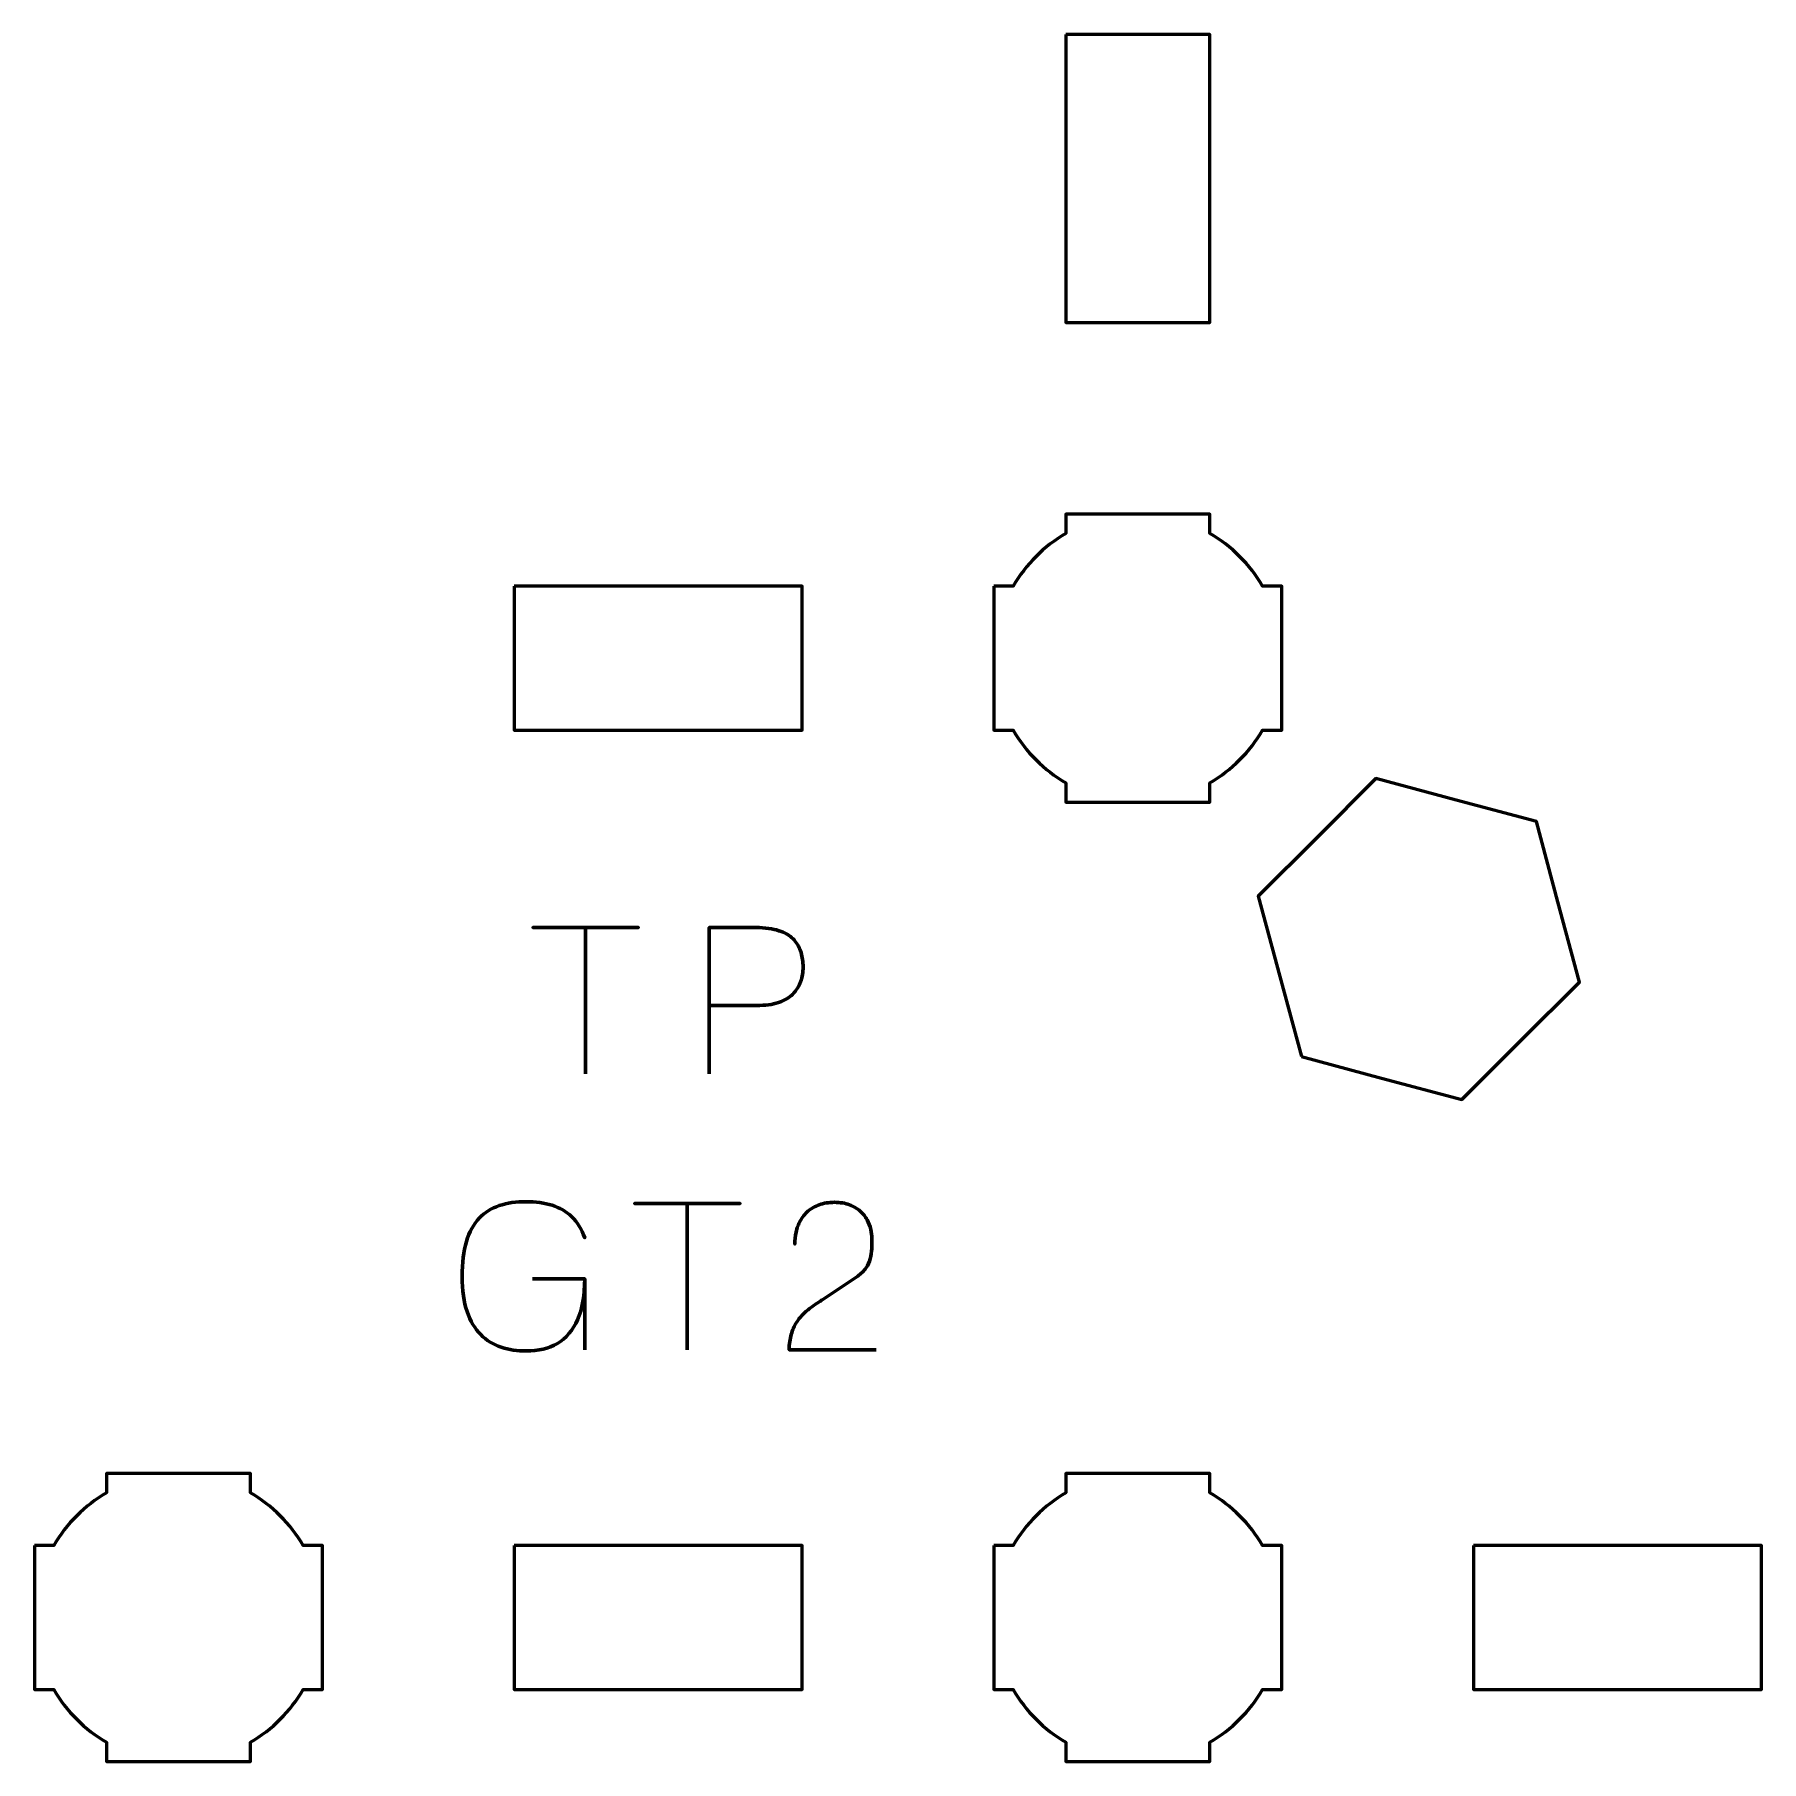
# Model space of a CAD drawing. Header units: centimetres. Extents: x -16.6 to -4.4, y -20.9 to -8.8.
# Drawn here: x -14.8 to -11.2, y -15.15 to -11.55 of the extents above; entities that cross this region are included whole.
import ezdxf

# ---------------------------------------------------------------- set-up
doc = ezdxf.new("R2010")
doc.units = ezdxf.units.CM
doc.header["$MEASUREMENT"] = 0
doc.layers.add('Layer 1', color=7, linetype='Continuous')

msp = doc.modelspace()

# ---------------------------------------------------------------- linework, layer by layer
at = {"layer": 'Layer 1', "lineweight": 53}
for points, knots in [([(-12.64997, -11.54999), (-12.64997, -11.54999), (-12.34997, -11.54999), (-12.34997, -11.54999), (-12.34997, -11.54999), (-12.34997, -11.54999), (-12.34997, -12.14999), (-12.34997, -12.14999), (-12.34997, -12.14999), (-12.34997, -12.14999), (-12.64997, -12.14999), (-12.64997, -12.14999), (-12.64997, -12.14999), (-12.64997, -12.14999), (-12.64997, -11.54999), (-12.64997, -11.54999)], [0, 0, 0, 0, 0.25, 0.25, 0.25, 0.25, 0.5, 0.5, 0.5, 0.5, 0.75, 0.75, 0.75, 0.75, 1, 1, 1, 1]), ([(-12.8, -12.69994), (-12.8, -12.69994), (-12.7598, -12.69994), (-12.7598, -12.69994), (-12.7598, -12.69994), (-12.73347, -12.65442), (-12.69551, -12.61649), (-12.65, -12.59016), (-12.65, -12.59016), (-12.65, -12.59016), (-12.65, -12.54994), (-12.65, -12.54994), (-12.65, -12.54994), (-12.65, -12.54994), (-12.35, -12.54994), (-12.35, -12.54994), (-12.35, -12.54994), (-12.35, -12.54994), (-12.35, -12.59013), (-12.35, -12.59013), (-12.35, -12.59013), (-12.30447, -12.61646), (-12.26648, -12.65441), (-12.24012, -12.69994), (-12.24012, -12.69994), (-12.24012, -12.69994), (-12.2, -12.69994), (-12.2, -12.69994), (-12.2, -12.69994), (-12.2, -12.69994), (-12.2, -12.84536), (-12.2, -12.84536), (-12.2, -12.84536), (-12.2, -12.84536), (-12.19994, -12.85001), (-12.19994, -12.85001), (-12.19994, -12.85001), (-12.19994, -12.85001), (-12.2, -12.85465), (-12.2, -12.85465), (-12.2, -12.85465), (-12.2, -12.85465), (-12.2, -12.99994), (-12.2, -12.99994), (-12.2, -12.99994), (-12.2, -12.99994), (-12.24007, -12.99994), (-12.24007, -12.99994), (-12.24007, -12.99994), (-12.26642, -13.04551), (-12.30442, -13.08352), (-12.35, -13.10988), (-12.35, -13.10988), (-12.35, -13.10988), (-12.35, -13.14994), (-12.35, -13.14994), (-12.35, -13.14994), (-12.35, -13.14994), (-12.49328, -13.14994), (-12.49328, -13.14994), (-12.49328, -13.14994), (-12.49328, -13.14994), (-12.49995, -13.15002), (-12.49995, -13.15002), (-12.49995, -13.15002), (-12.49995, -13.15002), (-12.50663, -13.14994), (-12.50663, -13.14994), (-12.50663, -13.14994), (-12.50663, -13.14994), (-12.65, -13.14994), (-12.65, -13.14994), (-12.65, -13.14994), (-12.65, -13.14994), (-12.65, -13.10984), (-12.65, -13.10984), (-12.65, -13.10984), (-12.69554, -13.08348), (-12.73352, -13.04549), (-12.75985, -12.99994), (-12.75985, -12.99994), (-12.75985, -12.99994), (-12.8, -12.99994), (-12.8, -12.99994), (-12.8, -12.99994), (-12.8, -12.99994), (-12.8, -12.69994), (-12.8, -12.69994)], [0, 0, 0, 0, 0.0454545454545455, 0.0454545454545455, 0.0454545454545455, 0.0454545454545455, 0.0909090909090909, 0.0909090909090909, 0.0909090909090909, 0.0909090909090909, 0.1363636363636364, 0.1363636363636364, 0.1363636363636364, 0.1363636363636364, 0.1818181818181818, 0.1818181818181818, 0.1818181818181818, 0.1818181818181818, 0.2272727272727273, 0.2272727272727273, 0.2272727272727273, 0.2272727272727273, 0.2727272727272728, 0.2727272727272728, 0.2727272727272728, 0.2727272727272728, 0.3181818181818182, 0.3181818181818182, 0.3181818181818182, 0.3181818181818182, 0.3636363636363637, 0.3636363636363637, 0.3636363636363637, 0.3636363636363637, 0.4090909090909092, 0.4090909090909092, 0.4090909090909092, 0.4090909090909092, 0.4545454545454546, 0.4545454545454546, 0.4545454545454546, 0.4545454545454546, 0.5000000000000001, 0.5000000000000001, 0.5000000000000001, 0.5000000000000001, 0.5454545454545455, 0.5454545454545455, 0.5454545454545455, 0.5454545454545455, 0.5909090909090909, 0.5909090909090909, 0.5909090909090909, 0.5909090909090909, 0.6363636363636364, 0.6363636363636364, 0.6363636363636364, 0.6363636363636364, 0.6818181818181818, 0.6818181818181818, 0.6818181818181818, 0.6818181818181818, 0.7272727272727272, 0.7272727272727272, 0.7272727272727272, 0.7272727272727272, 0.7727272727272726, 0.7727272727272726, 0.7727272727272726, 0.7727272727272726, 0.818181818181818, 0.818181818181818, 0.818181818181818, 0.818181818181818, 0.8636363636363634, 0.8636363636363634, 0.8636363636363634, 0.8636363636363634, 0.9090909090909088, 0.9090909090909088, 0.9090909090909088, 0.9090909090909088, 0.9545454545454543, 0.9545454545454543, 0.9545454545454543, 0.9545454545454543, 1, 1, 1, 1]), ([(-13.79995, -12.69997), (-13.79995, -12.69997), (-13.19995, -12.69997), (-13.19995, -12.69997), (-13.19995, -12.69997), (-13.19995, -12.69997), (-13.19995, -12.99997), (-13.19995, -12.99997), (-13.19995, -12.99997), (-13.19995, -12.99997), (-13.79995, -12.99997), (-13.79995, -12.99997), (-13.79995, -12.99997), (-13.79995, -12.99997), (-13.79995, -12.69997), (-13.79995, -12.69997)], [0, 0, 0, 0, 0.25, 0.25, 0.25, 0.25, 0.5, 0.5, 0.5, 0.5, 0.75, 0.75, 0.75, 0.75, 1, 1, 1, 1]), ([(-12.15917, -13.68071), (-12.15917, -13.68071), (-12.204, -13.51341), (-12.204, -13.51341), (-12.204, -13.51341), (-12.204, -13.51341), (-12.24883, -13.3461), (-12.24883, -13.3461), (-12.24883, -13.3461), (-12.24883, -13.3461), (-12.12636, -13.22363), (-12.12636, -13.22363), (-12.12636, -13.22363), (-12.12636, -13.22363), (-12.00389, -13.10116), (-12.00389, -13.10116), (-12.00389, -13.10116), (-12.00389, -13.10116), (-11.83658, -13.14599), (-11.83658, -13.14599), (-11.83658, -13.14599), (-11.83658, -13.14599), (-11.66928, -13.19082), (-11.66928, -13.19082), (-11.66928, -13.19082), (-11.66928, -13.19082), (-11.62445, -13.35812), (-11.62445, -13.35812), (-11.62445, -13.35812), (-11.62445, -13.35812), (-11.57962, -13.52542), (-11.57962, -13.52542), (-11.57962, -13.52542), (-11.57962, -13.52542), (-11.70209, -13.6479), (-11.70209, -13.6479), (-11.70209, -13.6479), (-11.70209, -13.6479), (-11.82457, -13.77037), (-11.82457, -13.77037), (-11.82457, -13.77037), (-11.82457, -13.77037), (-11.99187, -13.72554), (-11.99187, -13.72554), (-11.99187, -13.72554), (-11.99187, -13.72554), (-12.15917, -13.68071), (-12.15917, -13.68071)], [0, 0, 0, 0, 0.0833333333333333, 0.0833333333333333, 0.0833333333333333, 0.0833333333333333, 0.1666666666666667, 0.1666666666666667, 0.1666666666666667, 0.1666666666666667, 0.25, 0.25, 0.25, 0.25, 0.3333333333333333, 0.3333333333333333, 0.3333333333333333, 0.3333333333333333, 0.4166666666666666, 0.4166666666666666, 0.4166666666666666, 0.4166666666666666, 0.4999999999999999, 0.4999999999999999, 0.4999999999999999, 0.4999999999999999, 0.5833333333333333, 0.5833333333333333, 0.5833333333333333, 0.5833333333333333, 0.6666666666666666, 0.6666666666666666, 0.6666666666666666, 0.6666666666666666, 0.75, 0.75, 0.75, 0.75, 0.8333333333333334, 0.8333333333333334, 0.8333333333333334, 0.8333333333333334, 0.9166666666666667, 0.9166666666666667, 0.9166666666666667, 0.9166666666666667, 1, 1, 1, 1]), ([(-14.8, -14.69994), (-14.8, -14.69994), (-14.7598, -14.69994), (-14.7598, -14.69994), (-14.7598, -14.69994), (-14.73347, -14.65442), (-14.69551, -14.61649), (-14.65, -14.59016), (-14.65, -14.59016), (-14.65, -14.59016), (-14.65, -14.54994), (-14.65, -14.54994), (-14.65, -14.54994), (-14.65, -14.54994), (-14.35, -14.54994), (-14.35, -14.54994), (-14.35, -14.54994), (-14.35, -14.54994), (-14.35, -14.59013), (-14.35, -14.59013), (-14.35, -14.59013), (-14.30447, -14.61646), (-14.26648, -14.65441), (-14.24012, -14.69994), (-14.24012, -14.69994), (-14.24012, -14.69994), (-14.2, -14.69994), (-14.2, -14.69994), (-14.2, -14.69994), (-14.2, -14.69994), (-14.2, -14.84536), (-14.2, -14.84536), (-14.2, -14.84536), (-14.2, -14.84536), (-14.19994, -14.85001), (-14.19994, -14.85001), (-14.19994, -14.85001), (-14.19994, -14.85001), (-14.2, -14.85465), (-14.2, -14.85465), (-14.2, -14.85465), (-14.2, -14.85465), (-14.2, -14.99994), (-14.2, -14.99994), (-14.2, -14.99994), (-14.2, -14.99994), (-14.24007, -14.99994), (-14.24007, -14.99994), (-14.24007, -14.99994), (-14.26642, -15.04551), (-14.30442, -15.08352), (-14.35, -15.10988), (-14.35, -15.10988), (-14.35, -15.10988), (-14.35, -15.14994), (-14.35, -15.14994), (-14.35, -15.14994), (-14.35, -15.14994), (-14.49328, -15.14994), (-14.49328, -15.14994), (-14.49328, -15.14994), (-14.49328, -15.14994), (-14.49995, -15.15002), (-14.49995, -15.15002), (-14.49995, -15.15002), (-14.49995, -15.15002), (-14.50663, -15.14994), (-14.50663, -15.14994), (-14.50663, -15.14994), (-14.50663, -15.14994), (-14.65, -15.14994), (-14.65, -15.14994), (-14.65, -15.14994), (-14.65, -15.14994), (-14.65, -15.10984), (-14.65, -15.10984), (-14.65, -15.10984), (-14.69554, -15.08348), (-14.73352, -15.04549), (-14.75985, -14.99994), (-14.75985, -14.99994), (-14.75985, -14.99994), (-14.8, -14.99994), (-14.8, -14.99994), (-14.8, -14.99994), (-14.8, -14.99994), (-14.8, -14.69994), (-14.8, -14.69994)], [0, 0, 0, 0, 0.0454545454545455, 0.0454545454545455, 0.0454545454545455, 0.0454545454545455, 0.0909090909090909, 0.0909090909090909, 0.0909090909090909, 0.0909090909090909, 0.1363636363636364, 0.1363636363636364, 0.1363636363636364, 0.1363636363636364, 0.1818181818181818, 0.1818181818181818, 0.1818181818181818, 0.1818181818181818, 0.2272727272727273, 0.2272727272727273, 0.2272727272727273, 0.2272727272727273, 0.2727272727272728, 0.2727272727272728, 0.2727272727272728, 0.2727272727272728, 0.3181818181818182, 0.3181818181818182, 0.3181818181818182, 0.3181818181818182, 0.3636363636363637, 0.3636363636363637, 0.3636363636363637, 0.3636363636363637, 0.4090909090909092, 0.4090909090909092, 0.4090909090909092, 0.4090909090909092, 0.4545454545454546, 0.4545454545454546, 0.4545454545454546, 0.4545454545454546, 0.5000000000000001, 0.5000000000000001, 0.5000000000000001, 0.5000000000000001, 0.5454545454545455, 0.5454545454545455, 0.5454545454545455, 0.5454545454545455, 0.5909090909090909, 0.5909090909090909, 0.5909090909090909, 0.5909090909090909, 0.6363636363636364, 0.6363636363636364, 0.6363636363636364, 0.6363636363636364, 0.6818181818181818, 0.6818181818181818, 0.6818181818181818, 0.6818181818181818, 0.7272727272727272, 0.7272727272727272, 0.7272727272727272, 0.7272727272727272, 0.7727272727272726, 0.7727272727272726, 0.7727272727272726, 0.7727272727272726, 0.818181818181818, 0.818181818181818, 0.818181818181818, 0.818181818181818, 0.8636363636363634, 0.8636363636363634, 0.8636363636363634, 0.8636363636363634, 0.9090909090909088, 0.9090909090909088, 0.9090909090909088, 0.9090909090909088, 0.9545454545454543, 0.9545454545454543, 0.9545454545454543, 0.9545454545454543, 1, 1, 1, 1]), ([(-12.8, -14.69994), (-12.8, -14.69994), (-12.7598, -14.69994), (-12.7598, -14.69994), (-12.7598, -14.69994), (-12.73347, -14.65442), (-12.69551, -14.61649), (-12.65, -14.59016), (-12.65, -14.59016), (-12.65, -14.59016), (-12.65, -14.54994), (-12.65, -14.54994), (-12.65, -14.54994), (-12.65, -14.54994), (-12.35, -14.54994), (-12.35, -14.54994), (-12.35, -14.54994), (-12.35, -14.54994), (-12.35, -14.59013), (-12.35, -14.59013), (-12.35, -14.59013), (-12.30447, -14.61646), (-12.26648, -14.65441), (-12.24012, -14.69994), (-12.24012, -14.69994), (-12.24012, -14.69994), (-12.2, -14.69994), (-12.2, -14.69994), (-12.2, -14.69994), (-12.2, -14.69994), (-12.2, -14.84536), (-12.2, -14.84536), (-12.2, -14.84536), (-12.2, -14.84536), (-12.19994, -14.85001), (-12.19994, -14.85001), (-12.19994, -14.85001), (-12.19994, -14.85001), (-12.2, -14.85465), (-12.2, -14.85465), (-12.2, -14.85465), (-12.2, -14.85465), (-12.2, -14.99994), (-12.2, -14.99994), (-12.2, -14.99994), (-12.2, -14.99994), (-12.24007, -14.99994), (-12.24007, -14.99994), (-12.24007, -14.99994), (-12.26642, -15.04551), (-12.30442, -15.08352), (-12.35, -15.10988), (-12.35, -15.10988), (-12.35, -15.10988), (-12.35, -15.14994), (-12.35, -15.14994), (-12.35, -15.14994), (-12.35, -15.14994), (-12.49328, -15.14994), (-12.49328, -15.14994), (-12.49328, -15.14994), (-12.49328, -15.14994), (-12.49995, -15.15002), (-12.49995, -15.15002), (-12.49995, -15.15002), (-12.49995, -15.15002), (-12.50663, -15.14994), (-12.50663, -15.14994), (-12.50663, -15.14994), (-12.50663, -15.14994), (-12.65, -15.14994), (-12.65, -15.14994), (-12.65, -15.14994), (-12.65, -15.14994), (-12.65, -15.10984), (-12.65, -15.10984), (-12.65, -15.10984), (-12.69554, -15.08348), (-12.73352, -15.04549), (-12.75985, -14.99994), (-12.75985, -14.99994), (-12.75985, -14.99994), (-12.8, -14.99994), (-12.8, -14.99994), (-12.8, -14.99994), (-12.8, -14.99994), (-12.8, -14.69994), (-12.8, -14.69994)], [0, 0, 0, 0, 0.0454545454545455, 0.0454545454545455, 0.0454545454545455, 0.0454545454545455, 0.0909090909090909, 0.0909090909090909, 0.0909090909090909, 0.0909090909090909, 0.1363636363636364, 0.1363636363636364, 0.1363636363636364, 0.1363636363636364, 0.1818181818181818, 0.1818181818181818, 0.1818181818181818, 0.1818181818181818, 0.2272727272727273, 0.2272727272727273, 0.2272727272727273, 0.2272727272727273, 0.2727272727272728, 0.2727272727272728, 0.2727272727272728, 0.2727272727272728, 0.3181818181818182, 0.3181818181818182, 0.3181818181818182, 0.3181818181818182, 0.3636363636363637, 0.3636363636363637, 0.3636363636363637, 0.3636363636363637, 0.4090909090909092, 0.4090909090909092, 0.4090909090909092, 0.4090909090909092, 0.4545454545454546, 0.4545454545454546, 0.4545454545454546, 0.4545454545454546, 0.5000000000000001, 0.5000000000000001, 0.5000000000000001, 0.5000000000000001, 0.5454545454545455, 0.5454545454545455, 0.5454545454545455, 0.5454545454545455, 0.5909090909090909, 0.5909090909090909, 0.5909090909090909, 0.5909090909090909, 0.6363636363636364, 0.6363636363636364, 0.6363636363636364, 0.6363636363636364, 0.6818181818181818, 0.6818181818181818, 0.6818181818181818, 0.6818181818181818, 0.7272727272727272, 0.7272727272727272, 0.7272727272727272, 0.7272727272727272, 0.7727272727272726, 0.7727272727272726, 0.7727272727272726, 0.7727272727272726, 0.818181818181818, 0.818181818181818, 0.818181818181818, 0.818181818181818, 0.8636363636363634, 0.8636363636363634, 0.8636363636363634, 0.8636363636363634, 0.9090909090909088, 0.9090909090909088, 0.9090909090909088, 0.9090909090909088, 0.9545454545454543, 0.9545454545454543, 0.9545454545454543, 0.9545454545454543, 1, 1, 1, 1]), ([(-13.79995, -14.6999), (-13.79995, -14.6999), (-13.19995, -14.6999), (-13.19995, -14.6999), (-13.19995, -14.6999), (-13.19995, -14.6999), (-13.19995, -14.9999), (-13.19995, -14.9999), (-13.19995, -14.9999), (-13.19995, -14.9999), (-13.79995, -14.9999), (-13.79995, -14.9999), (-13.79995, -14.9999), (-13.79995, -14.9999), (-13.79995, -14.6999), (-13.79995, -14.6999)], [0, 0, 0, 0, 0.25, 0.25, 0.25, 0.25, 0.5, 0.5, 0.5, 0.5, 0.75, 0.75, 0.75, 0.75, 1, 1, 1, 1]), ([(-11.79999, -14.6999), (-11.79999, -14.6999), (-11.19998, -14.6999), (-11.19998, -14.6999), (-11.19998, -14.6999), (-11.19998, -14.6999), (-11.19998, -14.9999), (-11.19998, -14.9999), (-11.19998, -14.9999), (-11.19998, -14.9999), (-11.79999, -14.9999), (-11.79999, -14.9999), (-11.79999, -14.9999), (-11.79999, -14.9999), (-11.79999, -14.6999), (-11.79999, -14.6999)], [0, 0, 0, 0, 0.25, 0.25, 0.25, 0.25, 0.5, 0.5, 0.5, 0.5, 0.75, 0.75, 0.75, 0.75, 1, 1, 1, 1])]:
    msp.add_open_spline(points, degree=3, knots=knots, dxfattribs=at)
at = {"layer": 'Layer 1', "color": 5, "lineweight": 53}
for points, knots in [([(-13.65176, -13.71686), (-13.65176, -13.71686), (-13.65176, -13.41164), (-13.65176, -13.41164), (-13.65176, -13.41164), (-13.65176, -13.41164), (-13.7614, -13.41164), (-13.7614, -13.41164), (-13.7614, -13.41164), (-13.7614, -13.41164), (-13.54127, -13.41164), (-13.54127, -13.41164), (-13.54127, -13.41164), (-13.54127, -13.41164), (-13.65176, -13.41164), (-13.65176, -13.41164), (-13.65176, -13.41164), (-13.65176, -13.41164), (-13.65176, -13.71686), (-13.65176, -13.71686)], [0, 0, 0, 0, 0.2, 0.2, 0.2, 0.2, 0.4, 0.4, 0.4, 0.4, 0.6000000000000001, 0.6000000000000001, 0.6000000000000001, 0.6000000000000001, 0.8, 0.8, 0.8, 0.8, 1, 1, 1, 1]), ([(-13.39353, -13.71686), (-13.39353, -13.71686), (-13.39353, -13.41164), (-13.39353, -13.41164), (-13.39353, -13.41164), (-13.39353, -13.41164), (-13.29616, -13.41164), (-13.29616, -13.41164), (-13.29616, -13.41164), (-13.27669, -13.41171), (-13.26068, -13.4139), (-13.24805, -13.41813), (-13.24805, -13.41813), (-13.23549, -13.42229), (-13.22561, -13.42808), (-13.21848, -13.43542), (-13.21848, -13.43542), (-13.21136, -13.44268), (-13.20628, -13.45101), (-13.20317, -13.46039), (-13.20317, -13.46039), (-13.20014, -13.46978), (-13.19838, -13.47958), (-13.19795, -13.48996), (-13.19795, -13.48996), (-13.19746, -13.50033), (-13.19866, -13.51049), (-13.20148, -13.52036), (-13.20148, -13.52036), (-13.20437, -13.53024), (-13.20924, -13.5392), (-13.21623, -13.54725), (-13.21623, -13.54725), (-13.22314, -13.55529), (-13.23252, -13.56171), (-13.24431, -13.56644), (-13.24431, -13.56644), (-13.25609, -13.57123), (-13.27069, -13.57363), (-13.28812, -13.57377), (-13.28812, -13.57377), (-13.28812, -13.57377), (-13.39353, -13.57377), (-13.39353, -13.57377), (-13.39353, -13.57377), (-13.39353, -13.57377), (-13.28812, -13.57377), (-13.28812, -13.57377), (-13.28812, -13.57377), (-13.27105, -13.57363), (-13.25658, -13.57123), (-13.24487, -13.56644), (-13.24487, -13.56644), (-13.23309, -13.56171), (-13.2237, -13.55529), (-13.21665, -13.54725), (-13.21665, -13.54725), (-13.20966, -13.5392), (-13.20465, -13.53024), (-13.20169, -13.52036), (-13.20169, -13.52036), (-13.19873, -13.51049), (-13.19746, -13.50033), (-13.19795, -13.48996), (-13.19795, -13.48996), (-13.19838, -13.47958), (-13.20014, -13.46978), (-13.20331, -13.46039), (-13.20331, -13.46039), (-13.20642, -13.45101), (-13.21164, -13.44268), (-13.21877, -13.43542), (-13.21877, -13.43542), (-13.22596, -13.42808), (-13.23584, -13.42229), (-13.2484, -13.41813), (-13.2484, -13.41813), (-13.26103, -13.4139), (-13.2769, -13.41171), (-13.29616, -13.41164), (-13.29616, -13.41164), (-13.29616, -13.41164), (-13.39353, -13.41164), (-13.39353, -13.41164), (-13.39353, -13.41164), (-13.39353, -13.41164), (-13.39353, -13.71686), (-13.39353, -13.71686)], [0, 0, 0, 0, 0.0454545454545455, 0.0454545454545455, 0.0454545454545455, 0.0454545454545455, 0.0909090909090909, 0.0909090909090909, 0.0909090909090909, 0.0909090909090909, 0.1363636363636364, 0.1363636363636364, 0.1363636363636364, 0.1363636363636364, 0.1818181818181818, 0.1818181818181818, 0.1818181818181818, 0.1818181818181818, 0.2272727272727273, 0.2272727272727273, 0.2272727272727273, 0.2272727272727273, 0.2727272727272728, 0.2727272727272728, 0.2727272727272728, 0.2727272727272728, 0.3181818181818182, 0.3181818181818182, 0.3181818181818182, 0.3181818181818182, 0.3636363636363637, 0.3636363636363637, 0.3636363636363637, 0.3636363636363637, 0.4090909090909092, 0.4090909090909092, 0.4090909090909092, 0.4090909090909092, 0.4545454545454546, 0.4545454545454546, 0.4545454545454546, 0.4545454545454546, 0.5000000000000001, 0.5000000000000001, 0.5000000000000001, 0.5000000000000001, 0.5454545454545455, 0.5454545454545455, 0.5454545454545455, 0.5454545454545455, 0.5909090909090909, 0.5909090909090909, 0.5909090909090909, 0.5909090909090909, 0.6363636363636364, 0.6363636363636364, 0.6363636363636364, 0.6363636363636364, 0.6818181818181818, 0.6818181818181818, 0.6818181818181818, 0.6818181818181818, 0.7272727272727272, 0.7272727272727272, 0.7272727272727272, 0.7272727272727272, 0.7727272727272726, 0.7727272727272726, 0.7727272727272726, 0.7727272727272726, 0.818181818181818, 0.818181818181818, 0.818181818181818, 0.818181818181818, 0.8636363636363634, 0.8636363636363634, 0.8636363636363634, 0.8636363636363634, 0.9090909090909088, 0.9090909090909088, 0.9090909090909088, 0.9090909090909088, 0.9545454545454543, 0.9545454545454543, 0.9545454545454543, 0.9545454545454543, 1, 1, 1, 1]), ([(-13.76182, -14.144), (-13.76182, -14.144), (-13.65303, -14.144), (-13.65303, -14.144), (-13.65303, -14.144), (-13.65317, -14.17865), (-13.65811, -14.20708), (-13.66799, -14.22923), (-13.66799, -14.22923), (-13.67786, -14.25146), (-13.69183, -14.26783), (-13.71004, -14.27848), (-13.71004, -14.27848), (-13.72824, -14.28907), (-13.74983, -14.29436), (-13.77495, -14.29429), (-13.77495, -14.29429), (-13.79379, -14.29436), (-13.81128, -14.29175), (-13.82744, -14.28631), (-13.82744, -14.28631), (-13.8436, -14.28095), (-13.85778, -14.2722), (-13.86992, -14.26014), (-13.86992, -14.26014), (-13.88205, -14.24807), (-13.89158, -14.23213), (-13.89835, -14.2123), (-13.89835, -14.2123), (-13.90512, -14.19248), (-13.90858, -14.16813), (-13.90872, -14.13935), (-13.90872, -14.13935), (-13.90865, -14.11042), (-13.90562, -14.08601), (-13.89962, -14.06597), (-13.89962, -14.06597), (-13.89355, -14.046), (-13.8848, -14.02992), (-13.87323, -14.01771), (-13.87323, -14.01771), (-13.86173, -14.00558), (-13.84769, -13.99676), (-13.83118, -13.99125), (-13.83118, -13.99125), (-13.81467, -13.98575), (-13.79597, -13.98307), (-13.77495, -13.98314), (-13.77495, -13.98314), (-13.75498, -13.98307), (-13.73706, -13.98554), (-13.72111, -13.99055), (-13.72111, -13.99055), (-13.70517, -13.99556), (-13.69148, -14.0036), (-13.68005, -14.01468), (-13.68005, -14.01468), (-13.66855, -14.02575), (-13.65959, -14.04036), (-13.65303, -14.05849), (-13.65303, -14.05849), (-13.65959, -14.04036), (-13.66855, -14.02575), (-13.68005, -14.01468), (-13.68005, -14.01468), (-13.69148, -14.0036), (-13.70517, -13.99556), (-13.72111, -13.99055), (-13.72111, -13.99055), (-13.73706, -13.98554), (-13.75498, -13.98307), (-13.77495, -13.98314), (-13.77495, -13.98314), (-13.79597, -13.98307), (-13.81467, -13.98575), (-13.83118, -13.99125), (-13.83118, -13.99125), (-13.84769, -13.99676), (-13.86173, -14.00558), (-13.87323, -14.01771), (-13.87323, -14.01771), (-13.8848, -14.02992), (-13.89355, -14.046), (-13.89962, -14.06597), (-13.89962, -14.06597), (-13.90562, -14.08601), (-13.90865, -14.11042), (-13.90872, -14.13935), (-13.90872, -14.13935), (-13.90858, -14.16813), (-13.90512, -14.19248), (-13.89835, -14.2123), (-13.89835, -14.2123), (-13.89158, -14.23213), (-13.88205, -14.24807), (-13.86992, -14.26014), (-13.86992, -14.26014), (-13.85778, -14.2722), (-13.8436, -14.28095), (-13.82744, -14.28631), (-13.82744, -14.28631), (-13.81128, -14.29175), (-13.79379, -14.29436), (-13.77495, -14.29429), (-13.77495, -14.29429), (-13.74983, -14.29436), (-13.72824, -14.28907), (-13.71004, -14.27848), (-13.71004, -14.27848), (-13.69183, -14.26783), (-13.67786, -14.25146), (-13.66799, -14.22923), (-13.66799, -14.22923), (-13.65811, -14.20708), (-13.65317, -14.17865), (-13.65303, -14.144), (-13.65303, -14.144), (-13.65303, -14.144), (-13.76182, -14.144), (-13.76182, -14.144)], [0, 0, 0, 0, 0.0333333333333333, 0.0333333333333333, 0.0333333333333333, 0.0333333333333333, 0.0666666666666667, 0.0666666666666667, 0.0666666666666667, 0.0666666666666667, 0.1, 0.1, 0.1, 0.1, 0.1333333333333333, 0.1333333333333333, 0.1333333333333333, 0.1333333333333333, 0.1666666666666667, 0.1666666666666667, 0.1666666666666667, 0.1666666666666667, 0.2, 0.2, 0.2, 0.2, 0.2333333333333333, 0.2333333333333333, 0.2333333333333333, 0.2333333333333333, 0.2666666666666667, 0.2666666666666667, 0.2666666666666667, 0.2666666666666667, 0.3, 0.3, 0.3, 0.3, 0.3333333333333333, 0.3333333333333333, 0.3333333333333333, 0.3333333333333333, 0.3666666666666666, 0.3666666666666666, 0.3666666666666666, 0.3666666666666666, 0.4, 0.4, 0.4, 0.4, 0.4333333333333333, 0.4333333333333333, 0.4333333333333333, 0.4333333333333333, 0.4666666666666666, 0.4666666666666666, 0.4666666666666666, 0.4666666666666666, 0.4999999999999999, 0.4999999999999999, 0.4999999999999999, 0.4999999999999999, 0.5333333333333333, 0.5333333333333333, 0.5333333333333333, 0.5333333333333333, 0.5666666666666667, 0.5666666666666667, 0.5666666666666667, 0.5666666666666667, 0.6, 0.6, 0.6, 0.6, 0.6333333333333333, 0.6333333333333333, 0.6333333333333333, 0.6333333333333333, 0.6666666666666666, 0.6666666666666666, 0.6666666666666666, 0.6666666666666666, 0.7, 0.7, 0.7, 0.7, 0.7333333333333333, 0.7333333333333333, 0.7333333333333333, 0.7333333333333333, 0.7666666666666666, 0.7666666666666666, 0.7666666666666666, 0.7666666666666666, 0.7999999999999999, 0.7999999999999999, 0.7999999999999999, 0.7999999999999999, 0.8333333333333333, 0.8333333333333333, 0.8333333333333333, 0.8333333333333333, 0.8666666666666666, 0.8666666666666666, 0.8666666666666666, 0.8666666666666666, 0.8999999999999999, 0.8999999999999999, 0.8999999999999999, 0.8999999999999999, 0.9333333333333332, 0.9333333333333332, 0.9333333333333332, 0.9333333333333332, 0.9666666666666666, 0.9666666666666666, 0.9666666666666666, 0.9666666666666666, 1, 1, 1, 1]), ([(-13.43967, -14.29217), (-13.43967, -14.29217), (-13.43967, -13.98695), (-13.43967, -13.98695), (-13.43967, -13.98695), (-13.43967, -13.98695), (-13.54931, -13.98695), (-13.54931, -13.98695), (-13.54931, -13.98695), (-13.54931, -13.98695), (-13.32918, -13.98695), (-13.32918, -13.98695), (-13.32918, -13.98695), (-13.32918, -13.98695), (-13.43967, -13.98695), (-13.43967, -13.98695), (-13.43967, -13.98695), (-13.43967, -13.98695), (-13.43967, -14.29217), (-13.43967, -14.29217)], [0, 0, 0, 0, 0.2, 0.2, 0.2, 0.2, 0.4, 0.4, 0.4, 0.4, 0.6000000000000001, 0.6000000000000001, 0.6000000000000001, 0.6000000000000001, 0.8, 0.8, 0.8, 0.8, 1, 1, 1, 1]), ([(-13.04555, -14.29217), (-13.04555, -14.29217), (-13.22716, -14.29217), (-13.22716, -14.29217), (-13.22716, -14.29217), (-13.22681, -14.27989), (-13.22526, -14.26903), (-13.22264, -14.25971), (-13.22264, -14.25971), (-13.21996, -14.2504), (-13.21637, -14.24222), (-13.21192, -14.23516), (-13.21192, -14.23516), (-13.2074, -14.22811), (-13.20225, -14.22183), (-13.1964, -14.21632), (-13.1964, -14.21632), (-13.19054, -14.21075), (-13.18426, -14.20567), (-13.17749, -14.20087), (-13.17749, -14.20087), (-13.17072, -14.19614), (-13.16373, -14.19142), (-13.15646, -14.18676), (-13.15646, -14.18676), (-13.15646, -14.18676), (-13.08407, -14.1385), (-13.08407, -14.1385), (-13.08407, -14.1385), (-13.07667, -14.13328), (-13.07088, -14.12757), (-13.06679, -14.12143), (-13.06679, -14.12143), (-13.06263, -14.11529), (-13.05973, -14.1088), (-13.05797, -14.10195), (-13.05797, -14.10195), (-13.05628, -14.09518), (-13.05522, -14.0882), (-13.05487, -14.08114), (-13.05487, -14.08114), (-13.05451, -14.07401), (-13.05437, -14.06689), (-13.05444, -14.05976), (-13.05444, -14.05976), (-13.05444, -14.05391), (-13.05522, -14.04763), (-13.05677, -14.04085), (-13.05677, -14.04085), (-13.05839, -14.03415), (-13.06093, -14.02745), (-13.06453, -14.02082), (-13.06453, -14.02082), (-13.06813, -14.01418), (-13.07293, -14.00812), (-13.07892, -14.00261), (-13.07892, -14.00261), (-13.08492, -13.99718), (-13.09233, -13.99281), (-13.10115, -13.98949), (-13.10115, -13.98949), (-13.10997, -13.98617), (-13.12034, -13.98448), (-13.13233, -13.98441), (-13.13233, -13.98441), (-13.1444, -13.98448), (-13.15505, -13.98617), (-13.16423, -13.98942), (-13.16423, -13.98942), (-13.1734, -13.99266), (-13.18123, -13.99718), (-13.18772, -14.00289), (-13.18772, -14.00289), (-13.19421, -14.00861), (-13.19943, -14.01524), (-13.20352, -14.02265), (-13.20352, -14.02265), (-13.20762, -14.03006), (-13.21058, -14.03796), (-13.21248, -14.04629), (-13.21248, -14.04629), (-13.21439, -14.05461), (-13.21531, -14.06308), (-13.21531, -14.07162), (-13.21531, -14.07162), (-13.21531, -14.06308), (-13.21439, -14.05461), (-13.21248, -14.04629), (-13.21248, -14.04629), (-13.21058, -14.03796), (-13.20762, -14.03006), (-13.20352, -14.02265), (-13.20352, -14.02265), (-13.19943, -14.01524), (-13.19421, -14.00861), (-13.18772, -14.00289), (-13.18772, -14.00289), (-13.18123, -13.99718), (-13.1734, -13.99266), (-13.16423, -13.98942), (-13.16423, -13.98942), (-13.15505, -13.98617), (-13.1444, -13.98448), (-13.13233, -13.98441), (-13.13233, -13.98441), (-13.12034, -13.98448), (-13.10997, -13.98617), (-13.10115, -13.98949), (-13.10115, -13.98949), (-13.09233, -13.99281), (-13.08492, -13.99718), (-13.07892, -14.00261), (-13.07892, -14.00261), (-13.07293, -14.00812), (-13.06813, -14.01418), (-13.06453, -14.02082), (-13.06453, -14.02082), (-13.06093, -14.02745), (-13.05839, -14.03415), (-13.05677, -14.04085), (-13.05677, -14.04085), (-13.05522, -14.04763), (-13.05444, -14.05391), (-13.05444, -14.05976), (-13.05444, -14.05976), (-13.05437, -14.06689), (-13.05451, -14.07401), (-13.05487, -14.08114), (-13.05487, -14.08114), (-13.05522, -14.0882), (-13.05628, -14.09518), (-13.05797, -14.10195), (-13.05797, -14.10195), (-13.05973, -14.1088), (-13.06263, -14.11529), (-13.06679, -14.12143), (-13.06679, -14.12143), (-13.07088, -14.12757), (-13.07667, -14.13328), (-13.08407, -14.1385), (-13.08407, -14.1385), (-13.08407, -14.1385), (-13.15646, -14.18676), (-13.15646, -14.18676), (-13.15646, -14.18676), (-13.16373, -14.19142), (-13.17072, -14.19614), (-13.17749, -14.20087), (-13.17749, -14.20087), (-13.18426, -14.20567), (-13.19054, -14.21075), (-13.1964, -14.21632), (-13.1964, -14.21632), (-13.20225, -14.22183), (-13.2074, -14.22811), (-13.21192, -14.23516), (-13.21192, -14.23516), (-13.21637, -14.24222), (-13.21996, -14.2504), (-13.22264, -14.25971), (-13.22264, -14.25971), (-13.22526, -14.26903), (-13.22681, -14.27989), (-13.22716, -14.29217), (-13.22716, -14.29217), (-13.22716, -14.29217), (-13.04555, -14.29217), (-13.04555, -14.29217)], [0, 0, 0, 0, 0.0238095238095238, 0.0238095238095238, 0.0238095238095238, 0.0238095238095238, 0.0476190476190476, 0.0476190476190476, 0.0476190476190476, 0.0476190476190476, 0.0714285714285714, 0.0714285714285714, 0.0714285714285714, 0.0714285714285714, 0.0952380952380952, 0.0952380952380952, 0.0952380952380952, 0.0952380952380952, 0.119047619047619, 0.119047619047619, 0.119047619047619, 0.119047619047619, 0.1428571428571428, 0.1428571428571428, 0.1428571428571428, 0.1428571428571428, 0.1666666666666667, 0.1666666666666667, 0.1666666666666667, 0.1666666666666667, 0.1904761904761905, 0.1904761904761905, 0.1904761904761905, 0.1904761904761905, 0.2142857142857143, 0.2142857142857143, 0.2142857142857143, 0.2142857142857143, 0.2380952380952381, 0.2380952380952381, 0.2380952380952381, 0.2380952380952381, 0.2619047619047619, 0.2619047619047619, 0.2619047619047619, 0.2619047619047619, 0.2857142857142857, 0.2857142857142857, 0.2857142857142857, 0.2857142857142857, 0.3095238095238095, 0.3095238095238095, 0.3095238095238095, 0.3095238095238095, 0.3333333333333334, 0.3333333333333334, 0.3333333333333334, 0.3333333333333334, 0.3571428571428572, 0.3571428571428572, 0.3571428571428572, 0.3571428571428572, 0.380952380952381, 0.380952380952381, 0.380952380952381, 0.380952380952381, 0.4047619047619049, 0.4047619047619049, 0.4047619047619049, 0.4047619047619049, 0.4285714285714287, 0.4285714285714287, 0.4285714285714287, 0.4285714285714287, 0.4523809523809526, 0.4523809523809526, 0.4523809523809526, 0.4523809523809526, 0.4761904761904764, 0.4761904761904764, 0.4761904761904764, 0.4761904761904764, 0.5000000000000002, 0.5000000000000002, 0.5000000000000002, 0.5000000000000002, 0.5238095238095241, 0.5238095238095241, 0.5238095238095241, 0.5238095238095241, 0.5476190476190479, 0.5476190476190479, 0.5476190476190479, 0.5476190476190479, 0.5714285714285717, 0.5714285714285717, 0.5714285714285717, 0.5714285714285717, 0.5952380952380956, 0.5952380952380956, 0.5952380952380956, 0.5952380952380956, 0.6190476190476194, 0.6190476190476194, 0.6190476190476194, 0.6190476190476194, 0.6428571428571432, 0.6428571428571432, 0.6428571428571432, 0.6428571428571432, 0.6666666666666671, 0.6666666666666671, 0.6666666666666671, 0.6666666666666671, 0.6904761904761909, 0.6904761904761909, 0.6904761904761909, 0.6904761904761909, 0.7142857142857147, 0.7142857142857147, 0.7142857142857147, 0.7142857142857147, 0.7380952380952386, 0.7380952380952386, 0.7380952380952386, 0.7380952380952386, 0.7619047619047624, 0.7619047619047624, 0.7619047619047624, 0.7619047619047624, 0.7857142857142863, 0.7857142857142863, 0.7857142857142863, 0.7857142857142863, 0.8095238095238101, 0.8095238095238101, 0.8095238095238101, 0.8095238095238101, 0.8333333333333339, 0.8333333333333339, 0.8333333333333339, 0.8333333333333339, 0.8571428571428578, 0.8571428571428578, 0.8571428571428578, 0.8571428571428578, 0.8809523809523816, 0.8809523809523816, 0.8809523809523816, 0.8809523809523816, 0.9047619047619054, 0.9047619047619054, 0.9047619047619054, 0.9047619047619054, 0.9285714285714293, 0.9285714285714293, 0.9285714285714293, 0.9285714285714293, 0.9523809523809531, 0.9523809523809531, 0.9523809523809531, 0.9523809523809531, 0.9761904761904769, 0.9761904761904769, 0.9761904761904769, 0.9761904761904769, 1, 1, 1, 1]), ([(-13.65303, -14.29217), (-13.65303, -14.29217), (-13.65303, -14.144), (-13.65303, -14.144), (-13.65303, -14.144), (-13.65303, -14.144), (-13.65303, -14.29217), (-13.65303, -14.29217)], [0, 0, 0, 0, 0.5, 0.5, 0.5, 0.5, 1, 1, 1, 1])]:
    msp.add_open_spline(points, degree=3, knots=knots, dxfattribs=at)

doc.saveas('drawing.dxf')
